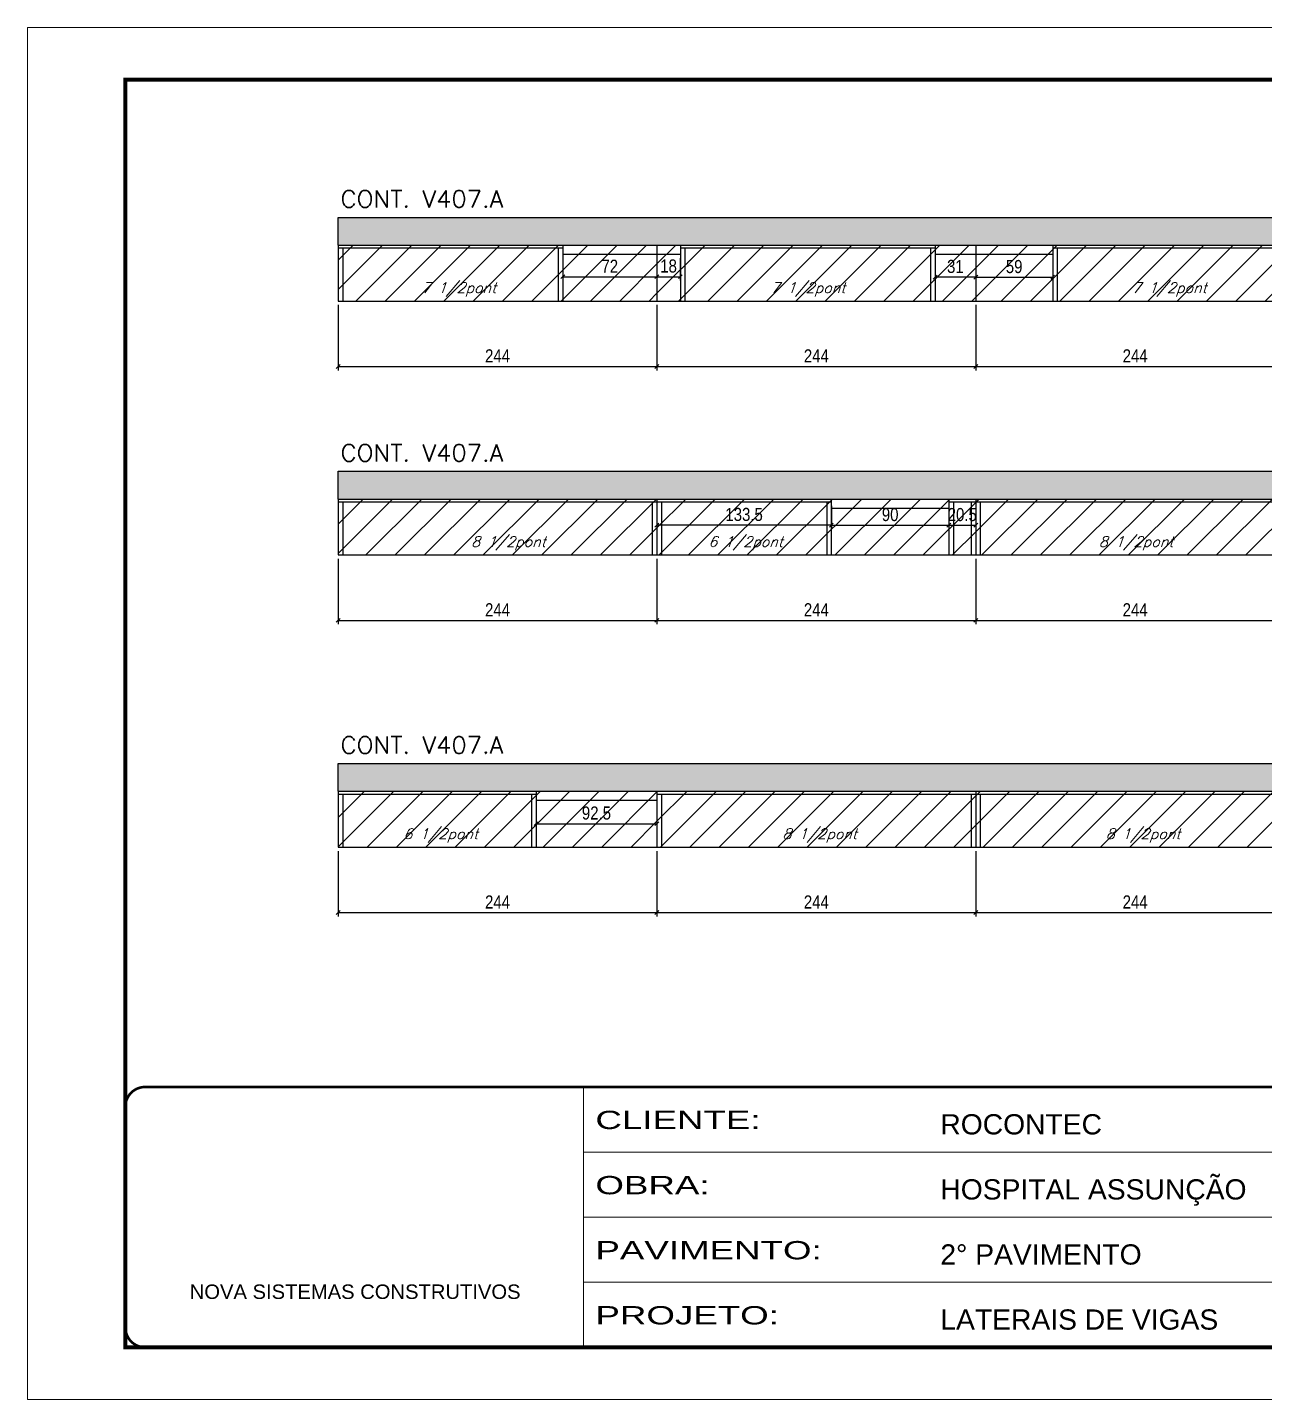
# Model space of a CAD drawing. Extents: x 137137 to 143418, y 10464 to 34486.
# Drawn here: x 140321 to 141268, y 26544 to 27594 of the extents above; entities that cross this region are included whole.
import ezdxf

# ---------------------------------------------------------------- set-up
doc = ezdxf.new("R2010")
doc.units = 0
doc.linetypes.add('CONTINUO', pattern=[0])
doc.linetypes.add('DASHED', pattern=[0.75, 0.5, -0.25])
for name, color, linetype in [('COTA', 241, 'Continuous'), ('Painéis', 200, 'Continuous'), ('Reaproveitamento', 251, 'Continuous'), ('SARR_2.2x7', 40, 'Continuous'), ('SARR_3.5x7', 81, 'Continuous'), ('texto', 7, 'Continuous')]:
    doc.layers.add(name, color=color, linetype=linetype)
for name, color, linetype, lineweight in [('Folhas', 255, 'Continuous', 9), ('SARRAFO DE PRESSAO', 251, 'DASHED', 9), ('Texto Seção', 7, 'Continuous', 15)]:
    doc.layers.add(name, color=color, linetype=linetype, lineweight=lineweight)
doc.styles.add('ARIAL', font='arial.ttf')
doc.styles.add('COTA TECNICA', font='techl___.ttf', dxfattribs={"height": 10})
doc.styles.add('REGUA-120', font='ROMANS.shx', dxfattribs={"height": 15})
doc.styles.add('Romans', font='romans.shx')
doc.styles.add('Tecnologia', font='')
doc.styles.get('Tecnologia').set_extended_font_data('Forgotten Futurist')
doc.dimstyles.new('PAINEL', dxfattribs={"dimtxt": 10, "dimasz": 3, "dimexe": 3, "dimexo": 3, "dimgap": 3, "dimtad": 1, "dimdec": 1, "dimzin": 12, "dimdsep": 46, "dimtxsty": 'COTA TECNICA', "dimblk1": 'OBLIQUE', "dimblk2": 'OBLIQUE', "dimsah": 1, "dimcen": 0.9, "dimclrd": 4, "dimclre": 4, "dimclrt": 240, "dimadec": 1, "dimazin": 3, "dimtfac": 1, "dimtdec": 1, "dimtmove": 0, "dimatfit": 3, "dimfxl": 1, "dimtolj": 1, "dimtzin": 12, "dimarcsym": 0})
pattern_1 = [(50, (-1649.343, -24.729), (5.46554007, -0.47817257), [0.5715, -6.2865]), (355, (-1649.343, -24.729), (-1.05730264, 5.73170536), [0.4572, -5.02921753]), (100.4514447, (-1648.8873, -24.769), (4.40823741, 5.25353256), [0.48570026, -5.34270734]), (46.1842, (-1649.343, -23.205), (8.13237123, -1.26126984), [0.85725, -9.42975]), (96.6355576, (-1648.665, -23.31), (7.122124, 7.42278374), [0.7285507, -8.01406824]), (351.184151, (-1649.343, -23.205), (7.122124, 7.42278374), [0.685799, -7.54379196]), (21, (-1648.581, -23.586), (4.54843174, -3.06795595), [0.5715, -6.2865]), (326, (-1648.581, -23.586), (1.85406085, 5.52563898), [0.4572, -5.0292]), (71.451445, (-1648.202, -23.842), (6.40249258, 2.45768307), [0.48570026, -5.34269813]), (37.5, (-1649.3428, -24.7292), (0.092658098, 2.536651166), [0, -4.96824, 0, -5.1054, 0, -5.04825]), (7.5, (-1649.3428, -24.7292), (2.004589875, 3.005417245), [0, -2.91084, 0, -4.85394, 0, -1.92405]), (327.5, (-1651.042, -24.7292), (4.067717855, -0.17186232), [0, -1.905, 0, -5.9436, 0, -7.8867]), (317.5, (-1651.804, -24.729), (4.44387544, 0.76279473), [0, -2.4765, 0, -3.94716, 0, -5.6007])]
pattern_2 = [(45, (1585, -4e-12), (-11.2253202, 11.2253202), [])]

# ---------------------------------------------------------------- blocks, each defined once
blk = doc.blocks.new('9999999999')
at = {"color": 30, "linetype": 'CONTINUO'}
for p, q in [((98564.6, 34230.2), (98564.6, 34429.4)), ((98564.6, 34379.6), (99584, 34379.6)), ((98564.6, 34329.8), (99488, 34329.8)), ((98564.6, 34280), (99488, 34280))]:
    blk.add_line(p, q, dxfattribs=at)
at = {"color": 30, "linetype": 'CONTINUO', "const_width": 2}
blk.add_lwpolyline([(99584, 34230.2), (99584, 34414.4, 0.414214), (99569, 34429.4), (98229, 34429.4, 0.414214), (98214, 34414.4), (98214, 34245.2, 0.414214), (98229, 34230.2), (99584, 34230.2)], format="xyb", dxfattribs=at)
at = {"layer": 'Folhas'}
blk.add_lwpolyline([(98139, 34190.2), (99624, 34190.2), (99624, 35240.2), (98139, 35240.2)], close=True, dxfattribs=at)
at = {"layer": 'Folhas', "color": 30, "const_width": 3}
blk.add_lwpolyline([(98214, 34230.2), (99584, 34230.2), (99584, 35200.2), (98214, 35200.2)], close=True, dxfattribs=at)
at = {"color": 7, "linetype": 'Continuous', "ltscale": 5, "style": 'ARIAL'}
for s, height, p in [('ROCONTEC', 15.48, (98837.7, 34393.1)), ('HOSPITAL ASSUNÇÃO', 15.483, (98837.7, 34343.3)), ('2° PAVIMENTO', 15.483, (98837.7, 34293.5)), ('NOVA SISTEMAS CONSTRUTIVOS', 11.059, (98263.2, 34267.2)), ('LATERAIS DE VIGAS', 15.483, (98837.7, 34243.7))]:
    blk.add_text(s, height=height, dxfattribs=at).set_placement(p)
at = {"layer": 'Folhas', "color": 7, "style": 'Tecnologia', "width": 1.5}
for s, p in [('CLIENTE:', (98573.7, 34397.2)), ('OBRA:', (98573.7, 34347.3)), ('PAVIMENTO:', (98573.7, 34297.5)), ('PROJETO:', (98573.7, 34247.7))]:
    blk.add_text(s, height=14, dxfattribs=at).set_placement(p)
blk = doc.blocks.new('_Oblique')
at = {"color": 0, "linetype": 'ByBlock', "lineweight": -2}
blk.add_line((-0.5, -0.5), (0.5, 0.5), dxfattribs=at)
blk = doc.blocks.new('*D564')
at = {"layer": 'COTA', "color": 4, "lineweight": -2, "ltscale": 25, "transparency": 16777216}
for p, q in [((140558.6, 27382), (140558.6, 27331.9)), ((140802.6, 27382), (140802.6, 27331.9)), ((140558.6, 27334.9), (140802.6, 27334.9))]:
    blk.add_line(p, q, dxfattribs=at)
at = {"layer": 'Defpoints', "color": 0, "ltscale": 25, "transparency": 16777216}
for p in [(140558.6, 27385), (140802.6, 27385), (140802.6, 27334.9)]:
    blk.add_point(p, dxfattribs=at)
at = {"layer": 'COTA', "color": 4, "lineweight": -2, "ltscale": 25, "transparency": 16777216, "xscale": 3, "yscale": 3, "zscale": 3, "rotation": 180}
blk.add_blockref('_Oblique', (140558.6, 27334.9), dxfattribs=at)
at = {"layer": 'COTA', "color": 4, "lineweight": -2, "ltscale": 25, "transparency": 16777216, "xscale": 3, "yscale": 3, "zscale": 3}
blk.add_blockref('_Oblique', (140802.6, 27334.9), dxfattribs=at)
at = {"layer": 'COTA', "color": 240, "ltscale": 25, "transparency": 16777216, "insert": (140680.6, 27343), "char_height": 10, "attachment_point": 5, "style": 'COTA TECNICA'}
blk.add_mtext('\\A1;244', dxfattribs=at)
blk = doc.blocks.new('*D565')
at = {"layer": 'COTA', "color": 4, "lineweight": -2, "ltscale": 25, "transparency": 16777216}
for p, q in [((140802.6, 27382), (140802.6, 27331.9)), ((141046.6, 27382), (141046.6, 27331.9)), ((140802.6, 27334.9), (141046.6, 27334.9))]:
    blk.add_line(p, q, dxfattribs=at)
at = {"layer": 'Defpoints', "color": 0, "ltscale": 25, "transparency": 16777216}
for p in [(140802.6, 27385), (141046.6, 27385), (141046.6, 27334.9)]:
    blk.add_point(p, dxfattribs=at)
at = {"layer": 'COTA', "color": 4, "lineweight": -2, "ltscale": 25, "transparency": 16777216, "xscale": 3, "yscale": 3, "zscale": 3, "rotation": 180}
blk.add_blockref('_Oblique', (140802.6, 27334.9), dxfattribs=at)
at = {"layer": 'COTA', "color": 4, "lineweight": -2, "ltscale": 25, "transparency": 16777216, "xscale": 3, "yscale": 3, "zscale": 3}
blk.add_blockref('_Oblique', (141046.6, 27334.9), dxfattribs=at)
at = {"layer": 'COTA', "color": 240, "ltscale": 25, "transparency": 16777216, "insert": (140924.6, 27343), "char_height": 10, "attachment_point": 5, "style": 'COTA TECNICA'}
blk.add_mtext('\\A1;244', dxfattribs=at)
blk = doc.blocks.new('*D566')
at = {"layer": 'COTA', "color": 4, "lineweight": -2, "ltscale": 25, "transparency": 16777216}
for p, q in [((141046.6, 27382), (141046.6, 27331.9)), ((141290.6, 27382), (141290.6, 27331.9)), ((141046.6, 27334.9), (141290.6, 27334.9))]:
    blk.add_line(p, q, dxfattribs=at)
at = {"layer": 'Defpoints', "color": 0, "ltscale": 25, "transparency": 16777216}
for p in [(141046.6, 27385), (141290.6, 27385), (141290.6, 27334.9)]:
    blk.add_point(p, dxfattribs=at)
at = {"layer": 'COTA', "color": 4, "lineweight": -2, "ltscale": 25, "transparency": 16777216, "xscale": 3, "yscale": 3, "zscale": 3, "rotation": 180}
blk.add_blockref('_Oblique', (141046.6, 27334.9), dxfattribs=at)
at = {"layer": 'COTA', "color": 4, "lineweight": -2, "ltscale": 25, "transparency": 16777216, "xscale": 3, "yscale": 3, "zscale": 3}
blk.add_blockref('_Oblique', (141290.6, 27334.9), dxfattribs=at)
at = {"layer": 'COTA', "color": 240, "ltscale": 25, "transparency": 16777216, "insert": (141168.6, 27343), "char_height": 10, "attachment_point": 5, "style": 'COTA TECNICA'}
blk.add_mtext('\\A1;244', dxfattribs=at)
blk = doc.blocks.new('*D568')
at = {"layer": 'COTA', "color": 4, "lineweight": -2, "ltscale": 25, "transparency": 16777216}
for p, q in [((140730.5, 27417.8), (140730.5, 27400.6)), ((140802.6, 27417.8), (140802.6, 27400.6)), ((140730.5, 27403.6), (140802.6, 27403.6))]:
    blk.add_line(p, q, dxfattribs=at)
at = {"layer": 'Defpoints', "color": 0, "ltscale": 25, "transparency": 16777216}
for p in [(140730.5, 27420.8), (140802.6, 27420.8), (140802.6, 27403.6)]:
    blk.add_point(p, dxfattribs=at)
at = {"layer": 'COTA', "color": 4, "lineweight": -2, "ltscale": 25, "transparency": 16777216, "xscale": 3, "yscale": 3, "zscale": 3, "rotation": 180}
blk.add_blockref('_Oblique', (140730.5, 27403.6), dxfattribs=at)
at = {"layer": 'COTA', "color": 4, "lineweight": -2, "ltscale": 25, "transparency": 16777216, "xscale": 3, "yscale": 3, "zscale": 3}
blk.add_blockref('_Oblique', (140802.6, 27403.6), dxfattribs=at)
at = {"layer": 'COTA', "color": 240, "ltscale": 25, "transparency": 16777216, "insert": (140766.5, 27411.6), "char_height": 10, "attachment_point": 5, "style": 'COTA TECNICA'}
blk.add_mtext('\\A1;72', dxfattribs=at)
blk = doc.blocks.new('*D569')
at = {"layer": 'COTA', "color": 4, "lineweight": -2, "ltscale": 25, "transparency": 16777216}
for p, q in [((140802.6, 27417.8), (140802.6, 27400.6)), ((140820.5, 27417.8), (140820.5, 27400.6)), ((140802.6, 27403.6), (140820.5, 27403.6))]:
    blk.add_line(p, q, dxfattribs=at)
at = {"layer": 'Defpoints', "color": 0, "ltscale": 25, "transparency": 16777216}
for p in [(140802.6, 27420.8), (140820.5, 27420.8), (140820.5, 27403.6)]:
    blk.add_point(p, dxfattribs=at)
at = {"layer": 'COTA', "color": 4, "lineweight": -2, "ltscale": 25, "transparency": 16777216, "xscale": 3, "yscale": 3, "zscale": 3, "rotation": 180}
blk.add_blockref('_Oblique', (140802.6, 27403.6), dxfattribs=at)
at = {"layer": 'COTA', "color": 4, "lineweight": -2, "ltscale": 25, "transparency": 16777216, "xscale": 3, "yscale": 3, "zscale": 3}
blk.add_blockref('_Oblique', (140820.5, 27403.6), dxfattribs=at)
at = {"layer": 'COTA', "color": 240, "ltscale": 25, "transparency": 16777216, "insert": (140811.5, 27411.7), "char_height": 10, "attachment_point": 5, "style": 'COTA TECNICA'}
blk.add_mtext('\\A1;18', dxfattribs=at)
blk = doc.blocks.new('*D570')
at = {"layer": 'COTA', "color": 4, "lineweight": -2, "ltscale": 25, "transparency": 16777216}
for p, q in [((141015.5, 27417.8), (141015.5, 27400.2)), ((141046.6, 27417.8), (141046.6, 27400.2)), ((141046.6, 27403.2), (141015.5, 27403.2))]:
    blk.add_line(p, q, dxfattribs=at)
at = {"layer": 'Defpoints', "color": 0, "ltscale": 25, "transparency": 16777216}
for p in [(141015.5, 27420.8), (141046.6, 27420.8), (141015.5, 27403.2)]:
    blk.add_point(p, dxfattribs=at)
at = {"layer": 'COTA', "color": 4, "lineweight": -2, "ltscale": 25, "transparency": 16777216, "xscale": 3, "yscale": 3, "zscale": 3, "rotation": 180}
blk.add_blockref('_Oblique', (141015.5, 27403.2), dxfattribs=at)
at = {"layer": 'COTA', "color": 4, "lineweight": -2, "ltscale": 25, "transparency": 16777216, "xscale": 3, "yscale": 3, "zscale": 3}
blk.add_blockref('_Oblique', (141046.6, 27403.2), dxfattribs=at)
at = {"layer": 'COTA', "color": 240, "ltscale": 25, "transparency": 16777216, "insert": (141031, 27411.4), "char_height": 10, "attachment_point": 5, "style": 'COTA TECNICA'}
blk.add_mtext('\\A1;31', dxfattribs=at)
blk = doc.blocks.new('*D571')
at = {"layer": 'COTA', "color": 4, "lineweight": -2, "ltscale": 25, "transparency": 16777216}
for p, q in [((141046.6, 27417.8), (141046.6, 27400.2)), ((141105.5, 27417.8), (141105.5, 27400.2)), ((141046.6, 27403.2), (141105.5, 27403.2))]:
    blk.add_line(p, q, dxfattribs=at)
at = {"layer": 'Defpoints', "color": 0, "ltscale": 25, "transparency": 16777216}
for p in [(141046.6, 27420.8), (141105.5, 27420.8), (141105.5, 27403.2)]:
    blk.add_point(p, dxfattribs=at)
at = {"layer": 'COTA', "color": 4, "lineweight": -2, "ltscale": 25, "transparency": 16777216, "xscale": 3, "yscale": 3, "zscale": 3, "rotation": 180}
blk.add_blockref('_Oblique', (141046.6, 27403.2), dxfattribs=at)
at = {"layer": 'COTA', "color": 4, "lineweight": -2, "ltscale": 25, "transparency": 16777216, "xscale": 3, "yscale": 3, "zscale": 3}
blk.add_blockref('_Oblique', (141105.5, 27403.2), dxfattribs=at)
at = {"layer": 'COTA', "color": 240, "ltscale": 25, "transparency": 16777216, "insert": (141076, 27411.3), "char_height": 10, "attachment_point": 5, "style": 'COTA TECNICA'}
blk.add_mtext('\\A1;59', dxfattribs=at)
blk = doc.blocks.new('*D572')
at = {"layer": 'COTA', "color": 4, "lineweight": -2, "ltscale": 25, "transparency": 16777216}
for p, q in [((140558.6, 27187.7), (140558.6, 27137.6)), ((140802.6, 27187.7), (140802.6, 27137.6)), ((140558.6, 27140.6), (140802.6, 27140.6))]:
    blk.add_line(p, q, dxfattribs=at)
at = {"layer": 'Defpoints', "color": 0, "ltscale": 25, "transparency": 16777216}
for p in [(140558.6, 27190.7), (140802.6, 27190.7), (140802.6, 27140.6)]:
    blk.add_point(p, dxfattribs=at)
at = {"layer": 'COTA', "color": 4, "lineweight": -2, "ltscale": 25, "transparency": 16777216, "xscale": 3, "yscale": 3, "zscale": 3, "rotation": 180}
blk.add_blockref('_Oblique', (140558.6, 27140.6), dxfattribs=at)
at = {"layer": 'COTA', "color": 4, "lineweight": -2, "ltscale": 25, "transparency": 16777216, "xscale": 3, "yscale": 3, "zscale": 3}
blk.add_blockref('_Oblique', (140802.6, 27140.6), dxfattribs=at)
at = {"layer": 'COTA', "color": 240, "ltscale": 25, "transparency": 16777216, "insert": (140680.6, 27148.7), "char_height": 10, "attachment_point": 5, "style": 'COTA TECNICA'}
blk.add_mtext('\\A1;244', dxfattribs=at)
blk = doc.blocks.new('*D573')
at = {"layer": 'COTA', "color": 4, "lineweight": -2, "ltscale": 25, "transparency": 16777216}
for p, q in [((140802.6, 27187.7), (140802.6, 27137.6)), ((141046.6, 27187.7), (141046.6, 27137.6)), ((140802.6, 27140.6), (141046.6, 27140.6))]:
    blk.add_line(p, q, dxfattribs=at)
at = {"layer": 'Defpoints', "color": 0, "ltscale": 25, "transparency": 16777216}
for p in [(140802.6, 27190.7), (141046.6, 27190.7), (141046.6, 27140.6)]:
    blk.add_point(p, dxfattribs=at)
at = {"layer": 'COTA', "color": 4, "lineweight": -2, "ltscale": 25, "transparency": 16777216, "xscale": 3, "yscale": 3, "zscale": 3, "rotation": 180}
blk.add_blockref('_Oblique', (140802.6, 27140.6), dxfattribs=at)
at = {"layer": 'COTA', "color": 4, "lineweight": -2, "ltscale": 25, "transparency": 16777216, "xscale": 3, "yscale": 3, "zscale": 3}
blk.add_blockref('_Oblique', (141046.6, 27140.6), dxfattribs=at)
at = {"layer": 'COTA', "color": 240, "ltscale": 25, "transparency": 16777216, "insert": (140924.6, 27148.7), "char_height": 10, "attachment_point": 5, "style": 'COTA TECNICA'}
blk.add_mtext('\\A1;244', dxfattribs=at)
blk = doc.blocks.new('*D574')
at = {"layer": 'COTA', "color": 4, "lineweight": -2, "ltscale": 25, "transparency": 16777216}
for p, q in [((141046.6, 27187.7), (141046.6, 27137.6)), ((141290.6, 27187.7), (141290.6, 27137.6)), ((141046.6, 27140.6), (141290.6, 27140.6))]:
    blk.add_line(p, q, dxfattribs=at)
at = {"layer": 'Defpoints', "color": 0, "ltscale": 25, "transparency": 16777216}
for p in [(141046.6, 27190.7), (141290.6, 27190.7), (141290.6, 27140.6)]:
    blk.add_point(p, dxfattribs=at)
at = {"layer": 'COTA', "color": 4, "lineweight": -2, "ltscale": 25, "transparency": 16777216, "xscale": 3, "yscale": 3, "zscale": 3, "rotation": 180}
blk.add_blockref('_Oblique', (141046.6, 27140.6), dxfattribs=at)
at = {"layer": 'COTA', "color": 4, "lineweight": -2, "ltscale": 25, "transparency": 16777216, "xscale": 3, "yscale": 3, "zscale": 3}
blk.add_blockref('_Oblique', (141290.6, 27140.6), dxfattribs=at)
at = {"layer": 'COTA', "color": 240, "ltscale": 25, "transparency": 16777216, "insert": (141168.6, 27148.7), "char_height": 10, "attachment_point": 5, "style": 'COTA TECNICA'}
blk.add_mtext('\\A1;244', dxfattribs=at)
blk = doc.blocks.new('*D576')
at = {"layer": 'COTA', "color": 4, "lineweight": -2, "ltscale": 25, "transparency": 16777216}
for p, q in [((140802.6, 27228.3), (140802.6, 27210.4)), ((140936.1, 27228.3), (140936.1, 27210.4)), ((140936.1, 27213.4), (140802.6, 27213.4))]:
    blk.add_line(p, q, dxfattribs=at)
at = {"layer": 'Defpoints', "color": 0, "ltscale": 25, "transparency": 16777216}
for p in [(140802.6, 27231.3), (140936.1, 27231.3), (140802.6, 27213.4)]:
    blk.add_point(p, dxfattribs=at)
at = {"layer": 'COTA', "color": 4, "lineweight": -2, "ltscale": 25, "transparency": 16777216, "xscale": 3, "yscale": 3, "zscale": 3, "rotation": 180}
blk.add_blockref('_Oblique', (140802.6, 27213.4), dxfattribs=at)
at = {"layer": 'COTA', "color": 4, "lineweight": -2, "ltscale": 25, "transparency": 16777216, "xscale": 3, "yscale": 3, "zscale": 3}
blk.add_blockref('_Oblique', (140936.1, 27213.4), dxfattribs=at)
at = {"layer": 'COTA', "color": 240, "ltscale": 25, "transparency": 16777216, "insert": (140869.3, 27221.6), "char_height": 10, "attachment_point": 5, "style": 'COTA TECNICA'}
blk.add_mtext('\\A1;133.5', dxfattribs=at)
blk = doc.blocks.new('*D577')
at = {"layer": 'COTA', "color": 4, "lineweight": -2, "ltscale": 25, "transparency": 16777216}
for p, q in [((140936.1, 27223.5), (140936.1, 27210.4)), ((141026.1, 27223.5), (141026.1, 27210.4)), ((140936.1, 27213.4), (141026.1, 27213.4))]:
    blk.add_line(p, q, dxfattribs=at)
at = {"layer": 'Defpoints', "color": 0, "ltscale": 25, "transparency": 16777216}
for p in [(140936.1, 27226.5), (141026.1, 27226.5), (141026.1, 27213.4)]:
    blk.add_point(p, dxfattribs=at)
at = {"layer": 'COTA', "color": 4, "lineweight": -2, "ltscale": 25, "transparency": 16777216, "xscale": 3, "yscale": 3, "zscale": 3, "rotation": 180}
blk.add_blockref('_Oblique', (140936.1, 27213.4), dxfattribs=at)
at = {"layer": 'COTA', "color": 4, "lineweight": -2, "ltscale": 25, "transparency": 16777216, "xscale": 3, "yscale": 3, "zscale": 3}
blk.add_blockref('_Oblique', (141026.1, 27213.4), dxfattribs=at)
at = {"layer": 'COTA', "color": 240, "ltscale": 25, "transparency": 16777216, "insert": (140981.1, 27221.5), "char_height": 10, "attachment_point": 5, "style": 'COTA TECNICA'}
blk.add_mtext('\\A1;90', dxfattribs=at)
blk = doc.blocks.new('*D578')
at = {"layer": 'COTA', "color": 4, "lineweight": -2, "ltscale": 25, "transparency": 16777216}
for p, q in [((141026.1, 27228.3), (141026.1, 27210.4)), ((141046.6, 27228.3), (141046.6, 27210.4)), ((141026.1, 27213.4), (141046.6, 27213.4))]:
    blk.add_line(p, q, dxfattribs=at)
at = {"layer": 'Defpoints', "color": 0, "ltscale": 25, "transparency": 16777216}
for p in [(141026.1, 27231.3), (141046.6, 27231.3), (141046.6, 27213.4)]:
    blk.add_point(p, dxfattribs=at)
at = {"layer": 'COTA', "color": 4, "lineweight": -2, "ltscale": 25, "transparency": 16777216, "xscale": 3, "yscale": 3, "zscale": 3, "rotation": 180}
blk.add_blockref('_Oblique', (141026.1, 27213.4), dxfattribs=at)
at = {"layer": 'COTA', "color": 4, "lineweight": -2, "ltscale": 25, "transparency": 16777216, "xscale": 3, "yscale": 3, "zscale": 3}
blk.add_blockref('_Oblique', (141046.6, 27213.4), dxfattribs=at)
at = {"layer": 'COTA', "color": 240, "ltscale": 25, "transparency": 16777216, "insert": (141036.3, 27221.5), "char_height": 10, "attachment_point": 5, "style": 'COTA TECNICA'}
blk.add_mtext('\\A1;20.5', dxfattribs=at)
blk = doc.blocks.new('*D579')
at = {"layer": 'COTA', "color": 4, "lineweight": -2, "ltscale": 25, "transparency": 16777216}
for p, q in [((140558.6, 26964.1), (140558.6, 26914)), ((140802.6, 26964.1), (140802.6, 26914)), ((140558.6, 26917), (140802.6, 26917))]:
    blk.add_line(p, q, dxfattribs=at)
at = {"layer": 'Defpoints', "color": 0, "ltscale": 25, "transparency": 16777216}
for p in [(140558.6, 26967.1), (140802.6, 26967.1), (140802.6, 26917)]:
    blk.add_point(p, dxfattribs=at)
at = {"layer": 'COTA', "color": 4, "lineweight": -2, "ltscale": 25, "transparency": 16777216, "xscale": 3, "yscale": 3, "zscale": 3, "rotation": 180}
blk.add_blockref('_Oblique', (140558.6, 26917), dxfattribs=at)
at = {"layer": 'COTA', "color": 4, "lineweight": -2, "ltscale": 25, "transparency": 16777216, "xscale": 3, "yscale": 3, "zscale": 3}
blk.add_blockref('_Oblique', (140802.6, 26917), dxfattribs=at)
at = {"layer": 'COTA', "color": 240, "ltscale": 25, "transparency": 16777216, "insert": (140680.6, 26925.1), "char_height": 10, "attachment_point": 5, "style": 'COTA TECNICA'}
blk.add_mtext('\\A1;244', dxfattribs=at)
blk = doc.blocks.new('*D580')
at = {"layer": 'COTA', "color": 4, "lineweight": -2, "ltscale": 25, "transparency": 16777216}
for p, q in [((140802.6, 26964.1), (140802.6, 26914)), ((141046.6, 26964.1), (141046.6, 26914)), ((140802.6, 26917), (141046.6, 26917))]:
    blk.add_line(p, q, dxfattribs=at)
at = {"layer": 'Defpoints', "color": 0, "ltscale": 25, "transparency": 16777216}
for p in [(140802.6, 26967.1), (141046.6, 26967.1), (141046.6, 26917)]:
    blk.add_point(p, dxfattribs=at)
at = {"layer": 'COTA', "color": 4, "lineweight": -2, "ltscale": 25, "transparency": 16777216, "xscale": 3, "yscale": 3, "zscale": 3, "rotation": 180}
blk.add_blockref('_Oblique', (140802.6, 26917), dxfattribs=at)
at = {"layer": 'COTA', "color": 4, "lineweight": -2, "ltscale": 25, "transparency": 16777216, "xscale": 3, "yscale": 3, "zscale": 3}
blk.add_blockref('_Oblique', (141046.6, 26917), dxfattribs=at)
at = {"layer": 'COTA', "color": 240, "ltscale": 25, "transparency": 16777216, "insert": (140924.6, 26925.1), "char_height": 10, "attachment_point": 5, "style": 'COTA TECNICA'}
blk.add_mtext('\\A1;244', dxfattribs=at)
blk = doc.blocks.new('*D581')
at = {"layer": 'COTA', "color": 4, "lineweight": -2, "ltscale": 25, "transparency": 16777216}
for p, q in [((141046.6, 26964.1), (141046.6, 26914)), ((141290.6, 26964.1), (141290.6, 26914)), ((141046.6, 26917), (141290.6, 26917))]:
    blk.add_line(p, q, dxfattribs=at)
at = {"layer": 'Defpoints', "color": 0, "ltscale": 25, "transparency": 16777216}
for p in [(141046.6, 26967.1), (141290.6, 26967.1), (141290.6, 26917)]:
    blk.add_point(p, dxfattribs=at)
at = {"layer": 'COTA', "color": 4, "lineweight": -2, "ltscale": 25, "transparency": 16777216, "xscale": 3, "yscale": 3, "zscale": 3, "rotation": 180}
blk.add_blockref('_Oblique', (141046.6, 26917), dxfattribs=at)
at = {"layer": 'COTA', "color": 4, "lineweight": -2, "ltscale": 25, "transparency": 16777216, "xscale": 3, "yscale": 3, "zscale": 3}
blk.add_blockref('_Oblique', (141290.6, 26917), dxfattribs=at)
at = {"layer": 'COTA', "color": 240, "ltscale": 25, "transparency": 16777216, "insert": (141168.6, 26925.1), "char_height": 10, "attachment_point": 5, "style": 'COTA TECNICA'}
blk.add_mtext('\\A1;244', dxfattribs=at)
blk = doc.blocks.new('*D583')
at = {"layer": 'COTA', "color": 4, "lineweight": -2, "ltscale": 25, "transparency": 16777216}
for p, q in [((140710.1, 26999.9), (140710.1, 26982)), ((140802.6, 26999.9), (140802.6, 26982)), ((140710.1, 26985), (140802.6, 26985))]:
    blk.add_line(p, q, dxfattribs=at)
at = {"layer": 'Defpoints', "color": 0, "ltscale": 25, "transparency": 16777216}
for p in [(140710.1, 27002.9), (140802.6, 27002.9), (140802.6, 26985)]:
    blk.add_point(p, dxfattribs=at)
at = {"layer": 'COTA', "color": 4, "lineweight": -2, "ltscale": 25, "transparency": 16777216, "xscale": 3, "yscale": 3, "zscale": 3, "rotation": 180}
blk.add_blockref('_Oblique', (140710.1, 26985), dxfattribs=at)
at = {"layer": 'COTA', "color": 4, "lineweight": -2, "ltscale": 25, "transparency": 16777216, "xscale": 3, "yscale": 3, "zscale": 3}
blk.add_blockref('_Oblique', (140802.6, 26985), dxfattribs=at)
at = {"layer": 'COTA', "color": 240, "ltscale": 25, "transparency": 16777216, "insert": (140756.3, 26993.1), "char_height": 10, "attachment_point": 5, "style": 'COTA TECNICA'}
blk.add_mtext('\\A1;92.5', dxfattribs=at)

msp = doc.modelspace()

# ---------------------------------------------------------------- hatches: boundary and pattern name
at = {"layer": 'COTA', "ltscale": 25}
h = msp.add_hatch(dxfattribs=at)
h.set_pattern_fill('AR-CONC', color=256, scale=0.03)
h.set_pattern_definition(pattern_1)
h.paths.add_polyline_path([(140820.52, 27427.77), (141015.52, 27427.77), (141105.52, 27427.77), (141534.56, 27427.77), (141534.56, 27448.97), (141105.42, 27448.97), (141015.42, 27448.97), (140820.42, 27448.97), (140730.42, 27448.97), (140558.56, 27448.97), (140558.56, 27427.77), (140730.52, 27427.77)])
h = msp.add_hatch(dxfattribs=at)
h.set_pattern_fill('AR-CONC', color=256, scale=0.03)
h.set_pattern_definition(pattern_1)
h.paths.add_polyline_path([(141026.06, 27233.46), (141534.56, 27233.46), (141534.56, 27254.66), (141026.06, 27254.66), (140936.06, 27254.66), (140558.56, 27254.66), (140558.56, 27233.46), (140936.06, 27233.46)])
h = msp.add_hatch(dxfattribs=at)
h.set_pattern_fill('AR-CONC', color=256, scale=0.03)
h.set_pattern_definition(pattern_1)
h.paths.add_polyline_path([(140800.06, 27031.08), (140710.06, 27031.08), (140558.56, 27031.08), (140558.56, 27009.88), (140710.06, 27009.88), (140802.56, 27009.88), (141495.06, 27009.88), (141495.06, 27031.08)])
at = {"layer": 'Reaproveitamento', "ltscale": 25}
h = msp.add_hatch(dxfattribs=at)
h.set_pattern_fill('ANSI31', color=256, scale=5)
h.set_pattern_definition(pattern_2)
h.paths.add_polyline_path([(140802.56, 27427.77), (140730.52, 27427.77), (140558.56, 27427.77), (140558.56, 27384.97), (140730.52, 27384.97), (140802.56, 27384.97)])
h = msp.add_hatch(dxfattribs=at)
h.set_pattern_fill('ANSI31', color=256, scale=5)
h.set_pattern_definition(pattern_2)
h.paths.add_polyline_path([(141046.56, 27427.77), (141015.52, 27427.77), (140820.52, 27427.77), (140802.56, 27427.77), (140802.56, 27384.97), (140820.52, 27384.97), (141015.52, 27384.97), (141046.56, 27384.97)])
h.paths.add_polyline_path([(141022.77, 27401.67), (141040.57, 27401.67), (141040.57, 27422.25), (141022.77, 27422.25)], flags=24)
h.paths.add_polyline_path([(140881.42, 27385.86), (140949.04, 27385.86), (140954.54, 27401.84), (140886.92, 27401.84)], flags=24)
h = msp.add_hatch(dxfattribs=at)
h.set_pattern_fill('ANSI31', color=256, scale=5)
h.set_pattern_definition(pattern_2)
h.paths.add_polyline_path([(141290.56, 27427.77), (141105.52, 27427.77), (141046.56, 27427.77), (141046.56, 27384.97), (141105.52, 27384.97), (141290.56, 27384.97)])
h.paths.add_polyline_path([(141065.32, 27401.48), (141087.42, 27401.48), (141087.42, 27422.06), (141065.32, 27422.06)], flags=24)
h.paths.add_polyline_path([(141157.98, 27385.86), (141225.6, 27385.86), (141231.1, 27401.84), (141163.48, 27401.84)], flags=24)
h = msp.add_hatch(dxfattribs=at)
h.set_pattern_fill('ANSI31', color=256, scale=5)
h.set_pattern_definition(pattern_2)
h.paths.add_polyline_path([(140802.56, 27233.46), (140558.56, 27233.46), (140558.56, 27190.66), (140802.56, 27190.66)])
h.paths.add_polyline_path([(140652.59, 27191.55), (140720.21, 27191.55), (140725.71, 27207.53), (140658.09, 27207.53)], flags=24)
h = msp.add_hatch(dxfattribs=at)
h.set_pattern_fill('ANSI31', color=256, scale=5)
h.set_pattern_definition(pattern_2)
h.paths.add_polyline_path([(141046.56, 27233.46), (141026.06, 27233.46), (140936.06, 27233.46), (140802.56, 27233.46), (140802.56, 27190.66), (140936.06, 27190.66), (141026.06, 27190.66), (141046.56, 27190.66)])
h.paths.add_polyline_path([(140849.28, 27211.93), (140888.78, 27211.93), (140888.78, 27232.51), (140849.28, 27232.51)], flags=24)
h.paths.add_polyline_path([(140970.34, 27211.72), (140992.13, 27211.72), (140992.13, 27232.31), (140970.34, 27232.31)], flags=24)
h.paths.add_polyline_path([(140834.2, 27191.55), (140901.44, 27191.55), (140906.94, 27207.53), (140839.7, 27207.53)], flags=24)
h = msp.add_hatch(dxfattribs=at)
h.set_pattern_fill('ANSI31', color=256, scale=5)
h.set_pattern_definition(pattern_2)
h.paths.add_polyline_path([(141290.56, 27233.46), (141046.56, 27233.46), (141046.56, 27190.66), (141290.56, 27190.66)])
h.paths.add_polyline_path([(141132.97, 27191.55), (141200.59, 27191.55), (141206.09, 27207.53), (141138.47, 27207.53)], flags=24)
h = msp.add_hatch(dxfattribs=at)
h.set_pattern_fill('ANSI31', color=256, scale=5)
h.set_pattern_definition(pattern_2)
h.paths.add_polyline_path([(140802.56, 27009.88), (140710.06, 27009.88), (140558.56, 27009.88), (140558.56, 26967.08), (140710.06, 26967.08), (140802.56, 26967.08)])
h.paths.add_polyline_path([(140739.06, 26983.33), (140774.27, 26983.33), (140774.27, 27003.91), (140739.06, 27003.91)], flags=24)
h.paths.add_polyline_path([(140600.81, 26967.97), (140668.05, 26967.97), (140673.55, 26983.94), (140606.31, 26983.94)], flags=24)
h = msp.add_hatch(dxfattribs=at)
h.set_pattern_fill('ANSI31', color=256, scale=5)
h.set_pattern_definition(pattern_2)
h.paths.add_polyline_path([(141046.56, 27009.88), (140802.56, 27009.88), (140802.56, 26967.08), (141046.56, 26967.08)])
h.paths.add_polyline_path([(140890.8, 26967.97), (140958.42, 26967.97), (140963.92, 26983.94), (140896.3, 26983.94)], flags=24)
h = msp.add_hatch(dxfattribs=at)
h.set_pattern_fill('ANSI31', color=256, scale=5)
h.set_pattern_definition(pattern_2)
h.paths.add_polyline_path([(141290.56, 27009.88), (141046.56, 27009.88), (141046.56, 26967.08), (141290.56, 26967.08)])
h.paths.add_polyline_path([(141138.29, 26967.97), (141205.91, 26967.97), (141211.41, 26983.94), (141143.79, 26983.94)], flags=24)

# ---------------------------------------------------------------- linework, layer by layer
at = {"layer": 'COTA', "ltscale": 25}
for p, q in [((140558.56, 27448.97), (140730.42, 27448.97)), ((140558.56, 27427.77), (140558.56, 27448.97)), ((140730.42, 27448.97), (140820.42, 27448.97)), ((140820.42, 27448.97), (141015.42, 27448.97)), ((141015.42, 27448.97), (141105.42, 27448.97)), ((141105.42, 27448.97), (141534.56, 27448.97)), ((140558.56, 27254.66), (140936.06, 27254.66)), ((140558.56, 27233.46), (140558.56, 27254.66)), ((140936.06, 27254.66), (141026.06, 27254.66)), ((141026.06, 27254.66), (141534.56, 27254.66)), ((140558.56, 27031.08), (140710.06, 27031.08)), ((140558.56, 27009.88), (140558.56, 27031.08)), ((140710.06, 27031.08), (140800.06, 27031.08)), ((140800.06, 27031.08), (141495.06, 27031.08))]:
    msp.add_line(p, q, dxfattribs=at)
at = {"layer": 'Painéis'}
for p, q in [((140558.56, 27427.77), (140730.52, 27427.77)), ((140730.52, 27427.77), (140820.52, 27427.77)), ((140820.52, 27427.77), (141015.52, 27427.77)), ((141015.52, 27427.77), (141105.52, 27427.77)), ((141105.52, 27427.77), (141534.56, 27427.77)), ((140558.56, 27384.97), (140730.52, 27384.97)), ((140730.52, 27384.97), (140820.52, 27384.97)), ((140820.52, 27384.97), (141015.52, 27384.97)), ((141015.52, 27384.97), (141105.52, 27384.97)), ((141105.52, 27384.97), (141534.56, 27384.97)), ((140558.56, 27233.46), (140936.06, 27233.46)), ((140936.06, 27233.46), (141026.06, 27233.46)), ((141026.06, 27233.46), (141534.56, 27233.46)), ((140558.56, 27190.66), (140936.06, 27190.66)), ((140936.06, 27190.66), (141026.06, 27190.66)), ((141026.06, 27190.66), (141534.56, 27190.66)), ((140558.56, 27009.88), (140710.06, 27009.88)), ((140710.06, 27009.88), (140802.56, 27009.88)), ((140802.56, 27009.88), (141495.06, 27009.88)), ((140558.56, 26967.08), (140710.06, 26967.08)), ((140710.06, 26967.08), (140802.56, 26967.08)), ((140802.56, 26967.08), (141495.06, 26967.08))]:
    msp.add_line(p, q, dxfattribs=at)
at = {"layer": 'Painéis', "ltscale": 25}
for p, q in [((140558.56, 27427.77), (140558.56, 27384.97)), ((140802.56, 27427.77), (140802.56, 27384.97)), ((141046.56, 27427.77), (141046.56, 27384.97)), ((140558.56, 27233.46), (140558.56, 27190.66)), ((140802.56, 27233.46), (140802.56, 27190.66)), ((141046.56, 27233.46), (141046.56, 27190.66)), ((140558.56, 27009.88), (140558.56, 26967.08)), ((140802.56, 27009.88), (140802.56, 26967.08)), ((141046.56, 27009.88), (141046.56, 26967.08))]:
    msp.add_line(p, q, dxfattribs=at)
at = {"layer": 'SARR_2.2x7', "linetype": 'Continuous'}
for p, q in [((140558.56, 27425.57), (140730.52, 27425.57)), ((140730.52, 27420.77), (140802.56, 27420.77)), ((140802.56, 27420.77), (140820.52, 27420.77)), ((140820.52, 27425.57), (141015.52, 27425.57)), ((141015.52, 27420.77), (141046.56, 27420.77)), ((141046.56, 27420.77), (141105.52, 27420.77)), ((141105.52, 27425.57), (141290.56, 27425.57)), ((140558.56, 27231.26), (140802.56, 27231.26)), ((140802.56, 27231.26), (140936.06, 27231.26)), ((141026.06, 27231.26), (141046.56, 27231.26)), ((141046.56, 27231.26), (141290.56, 27231.26)), ((140936.06, 27226.46), (141026.06, 27226.46)), ((140558.56, 27007.68), (140710.06, 27007.68)), ((140802.56, 27007.68), (141046.56, 27007.68)), ((141046.56, 27007.68), (141290.56, 27007.68)), ((140710.06, 27002.88), (140802.56, 27002.88))]:
    msp.add_line(p, q, dxfattribs=at)
at = {"layer": 'SARR_3.5x7'}
for p, q in [((140730.52, 27427.77), (140730.52, 27384.97)), ((140820.52, 27427.77), (140820.52, 27384.97)), ((141015.52, 27427.77), (141015.52, 27384.97)), ((141105.52, 27427.77), (141105.52, 27384.97)), ((140562.06, 27425.57), (140562.06, 27384.97)), ((140727.02, 27425.57), (140727.02, 27384.97)), ((140824.02, 27425.57), (140824.02, 27384.97)), ((141012.02, 27425.57), (141012.02, 27384.97)), ((141109.02, 27425.57), (141109.02, 27384.97)), ((140562.06, 27231.26), (140562.06, 27190.66)), ((140799.06, 27231.26), (140799.06, 27190.66)), ((140806.06, 27231.26), (140806.06, 27190.66)), ((140932.56, 27231.26), (140932.56, 27190.66)), ((140936.06, 27233.46), (140936.06, 27190.66)), ((141026.06, 27233.46), (141026.06, 27190.66)), ((141029.56, 27231.26), (141029.56, 27190.66)), ((141043.06, 27231.26), (141043.06, 27190.66)), ((141050.06, 27231.26), (141050.06, 27190.66)), ((140562.06, 27007.68), (140562.06, 26967.08)), ((140706.56, 27007.68), (140706.56, 26967.08)), ((140710.06, 27009.88), (140710.06, 26967.08)), ((140806.06, 27007.68), (140806.06, 26967.08)), ((141043.06, 27007.68), (141043.06, 26967.08)), ((141050.06, 27007.68), (141050.06, 26967.08))]:
    msp.add_line(p, q, dxfattribs=at)

# ---------------------------------------------------------------- block references
at = {"layer": 'SARRAFO DE PRESSAO', "color": 6, "linetype": 'ByBlock'}
msp.add_blockref('9999999999', (42181.81, -7645.88), dxfattribs=at)

# ---------------------------------------------------------------- texts
at = {"layer": 'texto', "color": 2, "char_height": 8, "attachment_point": 5, "style": 'Romans'}
for s, insert in [('{\\Q19;\\C256;7 1/2pont}', (140651.06, 27393.85)), ('{\\Q19;\\C256;7 1/2pont}', (140918.29, 27393.85)), ('{\\Q19;\\C256;7 1/2pont}', (141194.85, 27393.85)), ('{\\Q19;\\C256;8 1/2pont}', (140688.96, 27199.54)), ('{\\Q19;\\C256;6 1/2pont}', (140870.5, 27199.54)), ('{\\Q19;\\C256;8 1/2pont}', (141169.34, 27199.54)), ('{\\Q19;\\C256;6 1/2pont}', (140637.12, 26975.96)), ('{\\Q19;\\C256;8 1/2pont}', (140927.17, 26975.96)), ('{\\Q19;\\C256;8 1/2pont}', (141174.66, 26975.96))]:
    msp.add_mtext(s, dxfattribs=dict(at, insert=insert))
at = {"layer": 'Texto Seção', "style": 'REGUA-120', "width": 1.05}
for p in [(140560.47, 27456.59), (140560.47, 27262.28), (140560.47, 27038.69)]:
    msp.add_text('CONT. V407.A', height=13, dxfattribs=at).set_placement(p)

# ---------------------------------------------------------------- dimensions: what is measured, and where the dimension line sits
at = {"layer": 'COTA', "ltscale": 25}
for base, p1, p2, picture, middle in [((140802.56, 27403.56), (140730.52, 27420.77), (140802.56, 27420.77), '*D568', (140766.54, 27411.64)), ((140820.52, 27403.56), (140802.56, 27420.77), (140820.52, 27420.77), '*D569', (140811.54, 27411.66)), ((141015.52, 27403.15), (141046.56, 27420.77), (141015.52, 27420.77), '*D570', (141031.04, 27411.37)), ((141105.52, 27403.15), (141046.56, 27420.77), (141105.52, 27420.77), '*D571', (141076.04, 27411.29)), ((140802.56, 27213.41), (140936.06, 27231.26), (140802.56, 27231.26), '*D576', (140869.31, 27221.63)), ((141026.06, 27213.41), (140936.06, 27226.46), (141026.06, 27226.46), '*D577', (140981.06, 27221.55)), ((140802.56, 26985.01), (140710.06, 27002.88), (140802.56, 27002.88), '*D583', (140756.31, 26993.15))]:
    dim = msp.add_linear_dim(base=base, p1=p1, p2=p2, dimstyle='PAINEL', dxfattribs=at)
    dim.commit()
    dim.dimension.update_dxf_attribs({"geometry": picture, "text_midpoint": middle})
for base, p1, p2, picture, middle in [((140802.56, 27334.91), (140558.56, 27384.97), (140802.56, 27384.97), '*D564', (140680.56, 27342.98)), ((141046.56, 27334.91), (140802.56, 27384.97), (141046.56, 27384.97), '*D565', (140924.56, 27342.98)), ((141290.56, 27334.91), (141046.56, 27384.97), (141290.56, 27384.97), '*D566', (141168.56, 27342.98)), ((140802.56, 27140.6), (140558.56, 27190.66), (140802.56, 27190.66), '*D572', (140680.56, 27148.67)), ((141046.56, 27140.6), (140802.56, 27190.66), (141046.56, 27190.66), '*D573', (140924.56, 27148.67)), ((141290.56, 27140.6), (141046.56, 27190.66), (141290.56, 27190.66), '*D574', (141168.56, 27148.67)), ((140802.56, 26917.01), (140558.56, 26967.08), (140802.56, 26967.08), '*D579', (140680.56, 26925.09)), ((141046.56, 26917.01), (140802.56, 26967.08), (141046.56, 26967.08), '*D580', (140924.56, 26925.09)), ((141290.56, 26917.01), (141046.56, 26967.08), (141290.56, 26967.08), '*D581', (141168.56, 26925.09))]:
    dim = msp.add_linear_dim(base=base, p1=p1, p2=p2, dimstyle='PAINEL', override={"dimtmove": 1}, dxfattribs=at)
    dim.commit()
    dim.dimension.update_dxf_attribs({"geometry": picture, "text_midpoint": middle})
dim = msp.add_linear_dim(base=(141046.56, 27213.41), p1=(141026.06, 27231.26), p2=(141046.56, 27231.26), dimstyle='PAINEL', dxfattribs=at)
dim.commit()
dim.dimension.update_dxf_attribs({"geometry": '*D578', "text_midpoint": (141036.31, 27213.41), "dimtype": 160})

doc.saveas('drawing.dxf')
